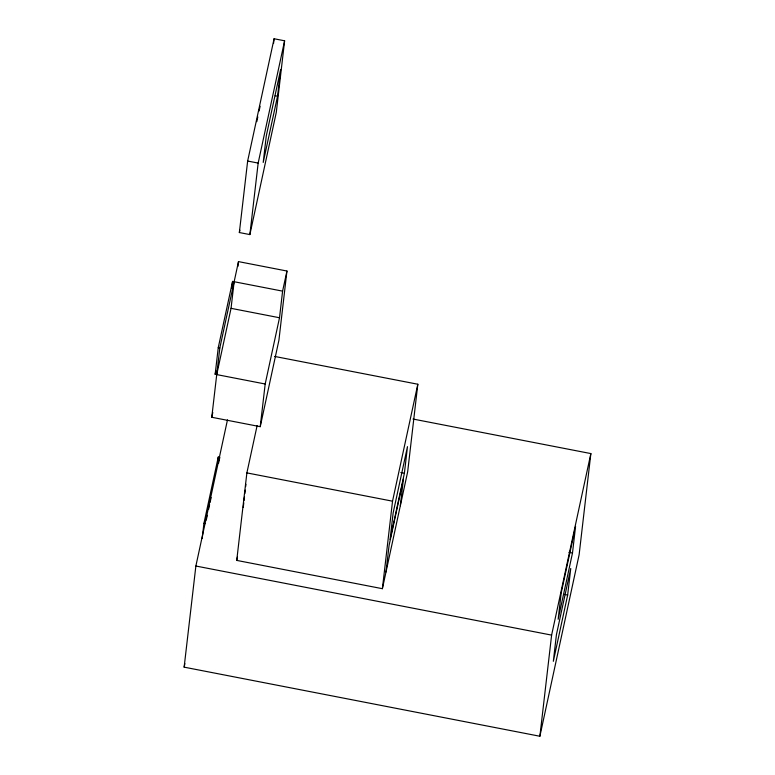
<?xml version="1.0" encoding="UTF-8"?>
<svg xmlns="http://www.w3.org/2000/svg" width="775" height="775" viewBox="0 0 775 775"><rect width="100%" height="100%" fill="white"/><g stroke="black" fill="none" stroke-linecap="round" stroke-linejoin="round"><path stroke-width="1.16" d="M265.186 384.003L215.159 374.286L218.25 347.675L232.578 281.422L282.594 291.138L279.513 317.75L265.186 384.003L260.235 426.676L211.769 417.27L219.819 347.975L238.487 261.611L286.944 271.027L278.903 340.312L260.235 426.676M412.998 419.033L590.86 453.578L579.128 554.716L539.875 736.25L184.14 667.159L195.872 566.021L227.482 419.856M202.197 538.325L203.941 523.29L218.269 457.037L219.829 457.347L218.55 463.256M231.764 288.368L232.578 281.422M239.349 232.539L247.651 161.035L274.088 38.75L284.609 40.794L276.307 112.297L249.87 234.583L239.349 232.539L239.862 230.194M216.729 374.587L231.047 308.334L234.137 281.732M237.935 266.387L238.487 261.611M217.727 461.668L218.269 457.037M249.87 234.583L258.162 163.079L284.609 40.794M273.536 43.516L274.088 38.75M277.537 96.197L280.627 69.585L266.3 135.838L263.209 162.45L277.537 96.197L275.202 95.742M274.544 356.413L417.822 384.235L407.669 471.752L382.385 588.69L236.733 560.403L246.886 472.895L257.106 425.64M243.253 507.441L243.786 502.81M244.057 500.495L244.464 497.027M244.861 493.559L245.268 490.091M245.665 486.613L245.937 484.307M382.385 588.69L392.537 501.183L417.822 384.235M385.989 572.008L389.079 545.397L403.397 479.153L400.317 505.755M404.385 473.254L407.476 446.642L393.148 512.895L390.067 539.507L404.385 473.254L400.83 472.566M539.875 736.25L551.616 635.113L590.86 453.578M572.483 553.04L575.573 526.428L561.245 592.681L558.155 619.293L572.483 553.04L568.928 552.352M567.658 595.064L570.749 568.462L556.421 634.706L553.331 661.317L567.658 595.064L564.103 594.377M256.787 121.665L257.804 116.928M259.082 111.019L260.109 106.282M215.159 374.286L215.925 370.731M211.769 417.27L212.796 412.532M206.276 520.044L207.293 515.307M208.572 509.398L209.599 504.661M210.112 502.297L211.129 497.569M184.14 667.159L184.896 663.623M282.594 291.138L286.944 271.027M236.733 560.403L237.45 557.07M247.651 161.035L258.162 163.079M231.047 308.334L279.513 317.75M218.25 347.675L219.819 347.975M246.886 472.895L392.537 501.183M203.941 523.29L205.511 523.59M195.872 566.021L551.616 635.113"/></g></svg>
